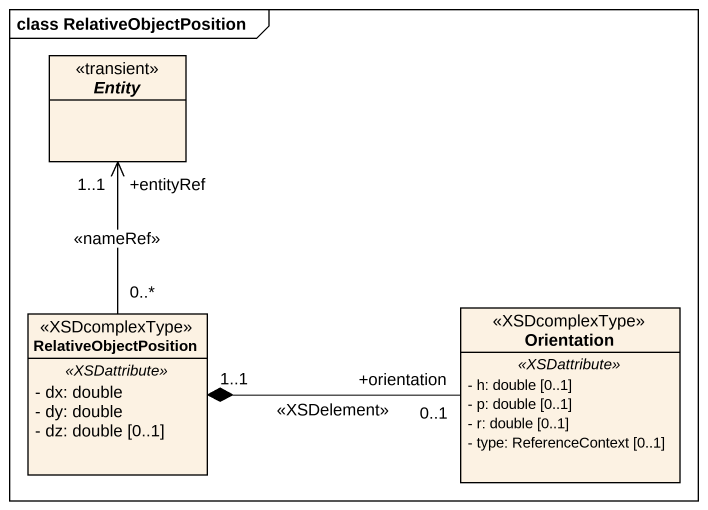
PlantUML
@startuml
mainframe class RelativeObjectPosition
hide circle
hide empty members
skinparam classAttributeIconSize 0
interface "Entity" as Entity_ <<transient>>
class RelativeObjectPosition <<XSDcomplexType>> {
  .. <<XSDattribute>> ..
  - dx: double
  - dy: double
  - dz: double [0..1]
}
class Orientation <<XSDcomplexType>> {
  .. <<XSDattribute>> ..
  - h: double [0..1]
  - p: double [0..1]
  - r: double [0..1]
  - type: ReferenceContext [0..1]
}
RelativeObjectPosition "0..*" -up-> "+entityRef\n1..1" Entity_ : <<nameRef>>
RelativeObjectPosition "1..1" *-right- "+orientation\n0..1" Orientation : <<XSDelement>>
@enduml
